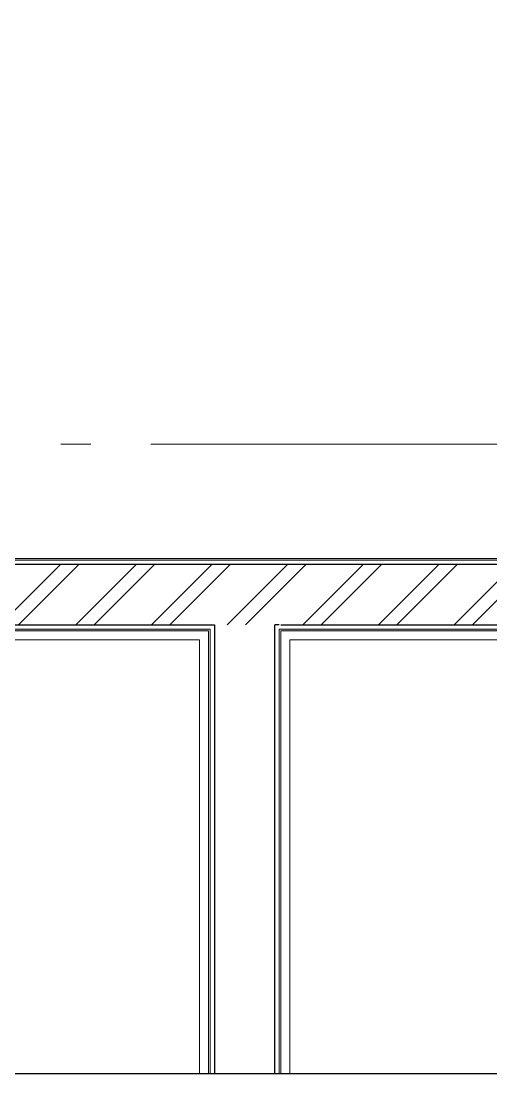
# Model space of a CAD drawing. Header units: millimetres. Extents: x -187347 to 135007, y -6415 to 292048.
# Drawn here: x -61223 to -59661, y -6038 to -2539 of the extents above; entities that cross this region are included whole.
import ezdxf

# ---------------------------------------------------------------- set-up
doc = ezdxf.new("R2010")
doc.units = ezdxf.units.MM
doc.header["$LTSCALE"] = 100
doc.linetypes.add('Z_LINE-CNTR', pattern=[17, 12, -2, 1, -2])
for name, color, linetype, lineweight in [('A-WALL', 7, 'Continuous', 5), ('A-WALL-FNSH', 7, 'Continuous', 5), ('A-WALL-PATT', 7, 'Continuous', 5), ('S-GRID', 7, 'Continuous', 5)]:
    doc.layers.add(name, color=color, linetype=linetype, lineweight=lineweight)
doc.layers.add('Tracklength', color=4, linetype='Continuous')

msp = doc.modelspace()

# ---------------------------------------------------------------- hatches: boundary and pattern name
at = {"layer": 'A-WALL-PATT', "true_color": 0xff8040}
for points in [[(-58457.8, -4330), (-57244.1, -4330), (-57244.1, -4325), (-62363.6, -4325), (-62363.6, -4330), (-59939.1, -4330)], [(-57717.1, -4565), (-55409.9, -4565), (-55409.9, -4560), (-60359.9, -4560), (-60359.9, -4565), (-58457.8, -4565)]]:
    msp.add_hatch(color=11, dxfattribs=at).paths.add_polyline_path(points)
at = {"layer": 'A-WALL-PATT'}
h = msp.add_hatch(dxfattribs=at)
h.set_pattern_fill('FP_33', color=256, angle=45, style=0, pattern_type=2)
h.set_pattern_definition([(45, (-212939.88, 104055), (-125.72359, 125.72359), []), (45, (-212939.88, 104245.5), (-125.72359, 125.72359), [])])
h.paths.add_polyline_path([(-42904.3, -4545), (-38739.9, -4545), (-38739.9, -4345), (-51989.9, -4345), (-51989.9, -4545), (-43274.6, -4545)])
h.paths.add_polyline_path([(-55495.2, -4545), (-52189.9, -4545), (-52189.9, -4345), (-62809.9, -4345), (-62809.9, -4545), (-56235.8, -4545)])
at = {"layer": 'A-WALL-PATT', "true_color": 0xff8040}
h = msp.add_hatch(color=11, dxfattribs=at)
h.paths.add_polyline_path([(-60599.9, -4565), (-60599.9, -4560), (-65554.9, -4560), (-65554.9, -4565), (-61420.4, -4565)])
h.paths.add_polyline_path([(-65669.9, -4565), (-65569.9, -4565), (-65569.9, -4560), (-65669.9, -4560)])

# ---------------------------------------------------------------- linework, layer by layer
at = {"layer": 'A-WALL'}
for p, q in [((-57244.9, -4330), (-62362.8, -4330)), ((-65554.9, -4560), (-60599.9, -4560)), ((-60599.9, -4560), (-60594.9, -4560)), ((-60594.9, -4560), (-60594.9, -6038.2)), ((-60364.9, -6038.2), (-60364.9, -4560)), ((-60359.9, -4560), (-60364.9, -4560)), ((-60359.9, -4560), (-55409.9, -4560)), ((-60629.9, -4595), (-65519.9, -4595)), ((-60629.9, -6038.2), (-60629.9, -4595)), ((-55439.9, -4595), (-60329.9, -4595)), ((-60329.9, -4595), (-60329.9, -6038.2))]:
    msp.add_line(p, q, dxfattribs=at)
at = {"layer": 'A-WALL', "lineweight": 25}
for p, q in [((-57244.9, -4345), (-62301.7, -4345)), ((-62809.9, -4545), (-60579.9, -4545)), ((-60579.9, -4545), (-60579.9, -6038.2)), ((-60364.9, -4545), (-60379.9, -4545)), ((-60379.9, -6038.2), (-60379.9, -4545)), ((-60359.9, -4545), (-55389.9, -4545))]:
    msp.add_line(p, q, dxfattribs=at)
at = {"layer": 'A-WALL-FNSH'}
for p, q in [((-57244.9, -4325), (-62362.8, -4325)), ((-62301.7, -4345), (-57244.9, -4345)), ((-60599.9, -4545), (-62939.9, -4545)), ((-60594.9, -4545), (-60599.9, -4545)), ((-60579.9, -4545), (-60594.9, -4545)), ((-60579.9, -6038.2), (-60579.9, -4545)), ((-60379.9, -4545), (-60379.9, -6038.2)), ((-55409.9, -4545), (-60359.9, -4545)), ((-65549.9, -4565), (-60599.9, -4565)), ((-60599.9, -4565), (-60599.9, -6038.2)), ((-60359.9, -6038.2), (-60359.9, -4565)), ((-60359.9, -4565), (-55409.9, -4565))]:
    msp.add_line(p, q, dxfattribs=at)
at = {"layer": 'S-GRID', "color": 152, "linetype": 'Z_LINE-CNTR'}
msp.add_line((-89691.4, -3945), (-18064, -3945), dxfattribs=at)
at = {"layer": 'Tracklength'}
msp.add_lwpolyline([(-89691.4, 120387.9), (-18064, 120387.9), (-18064, -6038.2), (-89691.4, -6038.2)], close=True, dxfattribs=at)

doc.saveas('drawing.dxf')
